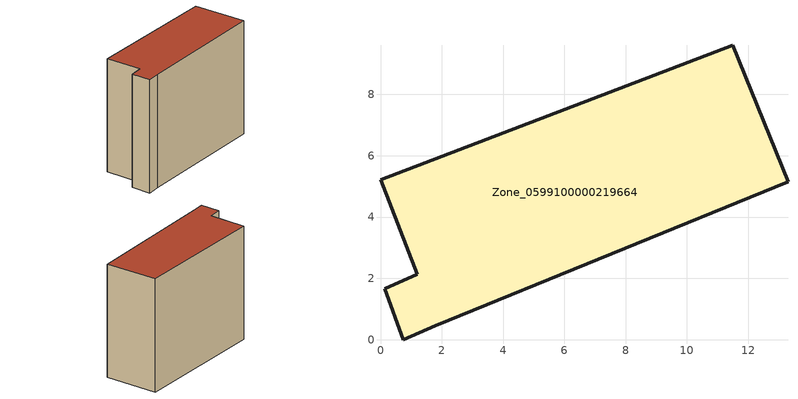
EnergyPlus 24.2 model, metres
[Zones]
Zone_0599100000219664
 floor ground (C_G): 0.74,0 0.14,1.66 1.19,2.14 0,5.22 11.5,9.6 13.3,5.15 1.78,0.45 z0
 wall outside (C_F): 0.14,1.66 0.74,0 1.78,0.45 13.3,5.15 11.5,9.6 0,5.22 1.19,2.14 0.14,1.66 z0:10.29
 roof outside (C_R): 11.5,9.6 0,5.22 1.19,2.14 0.14,1.66 0.74,0 1.78,0.45 13.3,5.15 z10.29
[BUILDING]
Pand.0599100000219664: North Axis=0; Terrain=City; Loads Convergence Tolerance Value=0.04; Temperature Convergence Tolerance Value=0.4; Solar Distribution=FullExterior; Maximum Number of Warmup Days=25; Minimum Number of Warmup Days=1
[Site:Location]
Rotterdam.The.Hague.AP_ZH_NLD Design_Conditions: Latitude=51.96; Longitude=4.45; Time Zone=1; Elevation=-4.5
[SITE:GROUNDTEMPERATURE:BUILDINGSURFACE]
18, 18, 18, 18, 18, 18, 18, 18, 18, 18, 18, 18
[MATERIAL] Thermal Absorptance=0.9; Solar Absorptance=0.7; Visible Absorptance=0.7
Name | Roughness | Thickness | Conductivity | Density | Specific Heat
G.TI.1946 | MediumSmooth | 0.15 | 1 | 540 | 1210
F.TI.1946 | Rough | 0.3 | 0.857143 | 1920 | 840
R.TI.1946 | MediumRough | 0.2 | 0.1 | 1500 | 1000
[CONSTRUCTION]
C_G: G.TI.1946
C_F: F.TI.1946
C_R: R.TI.1946
[ZONE]
Zone_0599100000219664: Type=1; Multiplier=1; Ceiling Height=Autocalculate; Volume=Autocalculate; Floor Area=autocalculate; Part of Total Floor Area=Yes
[ZONEINFILTRATION:DESIGNFLOWRATE]
Infil_Zone_0599100000219664: Zone or ZoneList or Space or SpaceList=Zone_0599100000219664; Schedule=AlwaysOn; Design Flow Rate Calculation Method=Flow/Area; Flow Rate per Floor Area=0.003; Constant Term Coefficient=1; Temperature Term Coefficient=0; Velocity Term Coefficient=0; Velocity Squared Term Coefficient=0
[HVACTEMPLATE:ZONE:IDEALLOADSAIRSYSTEM]
Zone_0599100000219664: Maximum Heating Supply Air Temperature=50; Minimum Cooling Supply Air Temperature=13; Maximum Heating Supply Air Humidity Ratio=0.0156; Minimum Cooling Supply Air Humidity Ratio=0.0077; Heating Limit=NoLimit; Cooling Limit=NoLimit; Dehumidification Control Type=ConstantSensibleHeatRatio; Cooling Sensible Heat Ratio=0.7; Dehumidification Setpoint=60; Humidification Control Type=None; Humidification Setpoint=30; Outdoor Air Method=None; Outdoor Air Flow Rate per Person=0.00944; Outdoor Air Flow Rate per Zone Floor Area=0; Outdoor Air Flow Rate per Zone=0; Demand Controlled Ventilation Type=None; Outdoor Air Economizer Type=NoEconomizer; Heat Recovery Type=None; Sensible Heat Recovery Effectiveness=0.7; Latent Heat Recovery Effectiveness=0.65
[ZONECONTROL:THERMOSTAT]
ThermostatControl_Zone_0599100000219664: Zone or ZoneList=Zone_0599100000219664; Control Type Schedule=DualSetpointControlType; Control 1=Thermostat_Zone_0599100000219664; Temperature Difference Between Cutout And Setpoint=0
[THERMOSTATSETPOINT:DUALSETPOINT]
Thermostat_Zone_0599100000219664: Heating Setpoint Temperature Schedule=HeatingSetpoint_Zone_0599100000219664; Cooling Setpoint Temperature Schedule=CoolingSetpoint_Zone_0599100000219664
[SCHEDULE:COMPACT]
HeatingSetpoint_Zone_0599100000219664: Through: 12/31, For: AllDays, Until: 24:00, 21
CoolingSetpoint_Zone_0599100000219664: Through: 12/31, For: AllDays, Until: 24:00, 24
DualSetpointControlType: Through: 12/31, For: AllDays, Until: 24:00, 4
AlwaysOn: Through: 12/31, For: AllDays, Until: 24:00, 1
